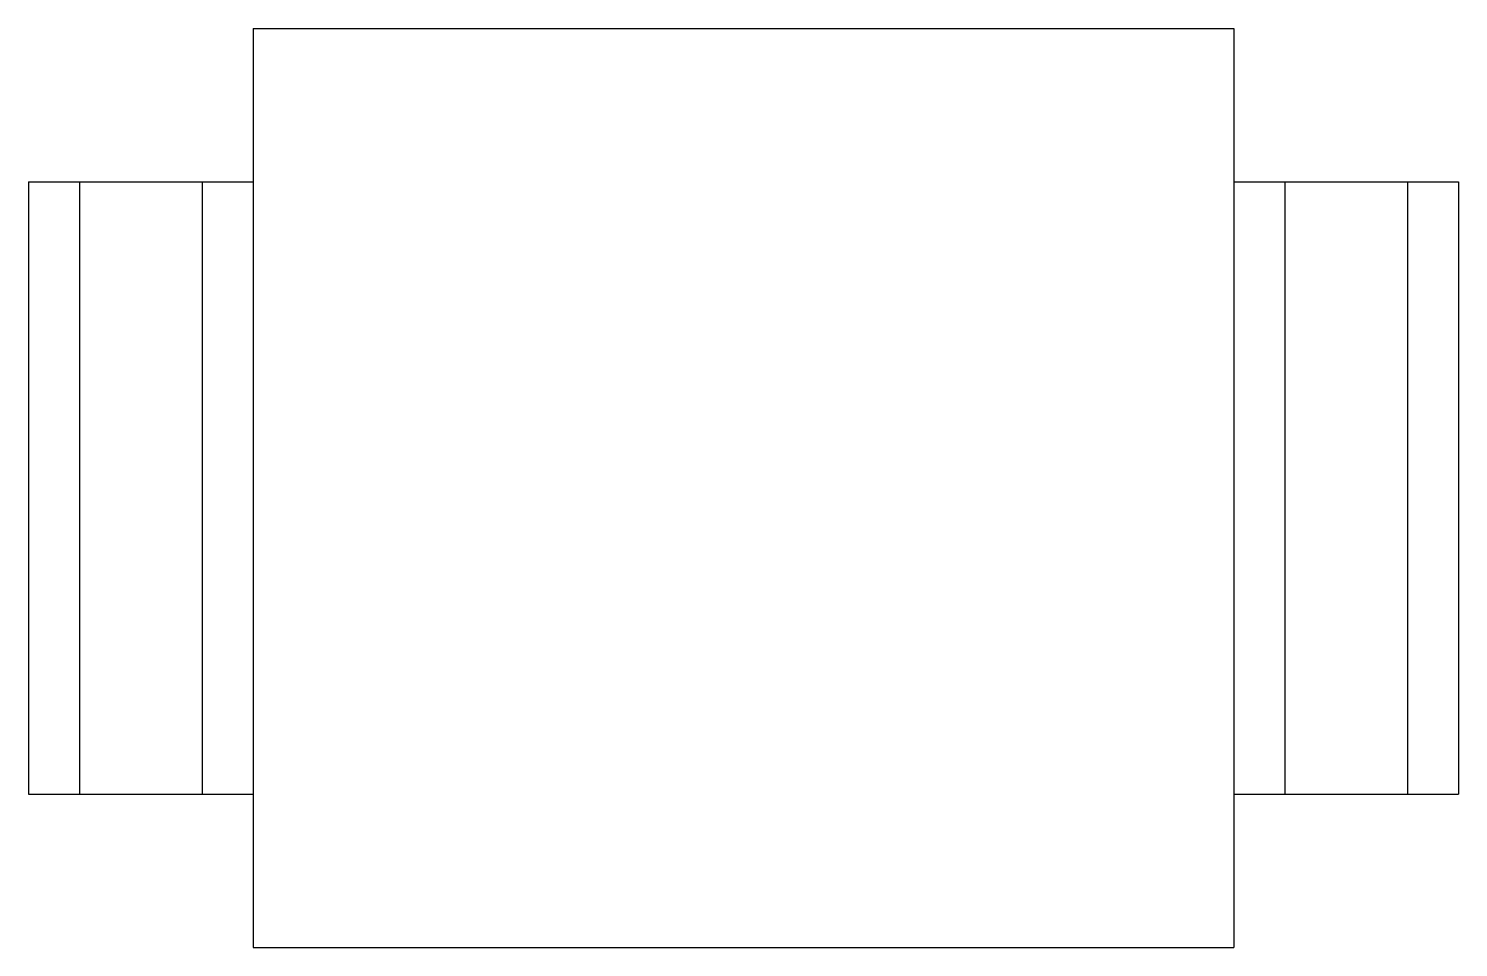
# Model space of a CAD drawing. Header units: inches. Extents: x 0 to 70, y -22.5 to 22.5.
import ezdxf

# ---------------------------------------------------------------- set-up
doc = ezdxf.new("R2010")
doc.units = ezdxf.units.IN
doc.header["$MEASUREMENT"] = 0

msp = doc.modelspace()

# ---------------------------------------------------------------- linework, layer by layer
for p, q in [((11, 22.5), (11, -22.5)), ((11, 22.5), (59, 22.5)), ((59, 22.5), (59, -22.5)), ((0, 15), (0, -15)), ((0, 15), (11, 15)), ((2.5, 15), (2.5, -15)), ((8.5, 15), (8.5, -15)), ((59, 15), (70, 15)), ((61.5, 15), (61.5, -15)), ((67.5, 15), (67.5, -15)), ((70, 15), (70, -15)), ((0, -15), (11, -15)), ((59, -15), (70, -15)), ((11, -22.5), (59, -22.5))]:
    msp.add_line(p, q)

doc.saveas('drawing.dxf')
